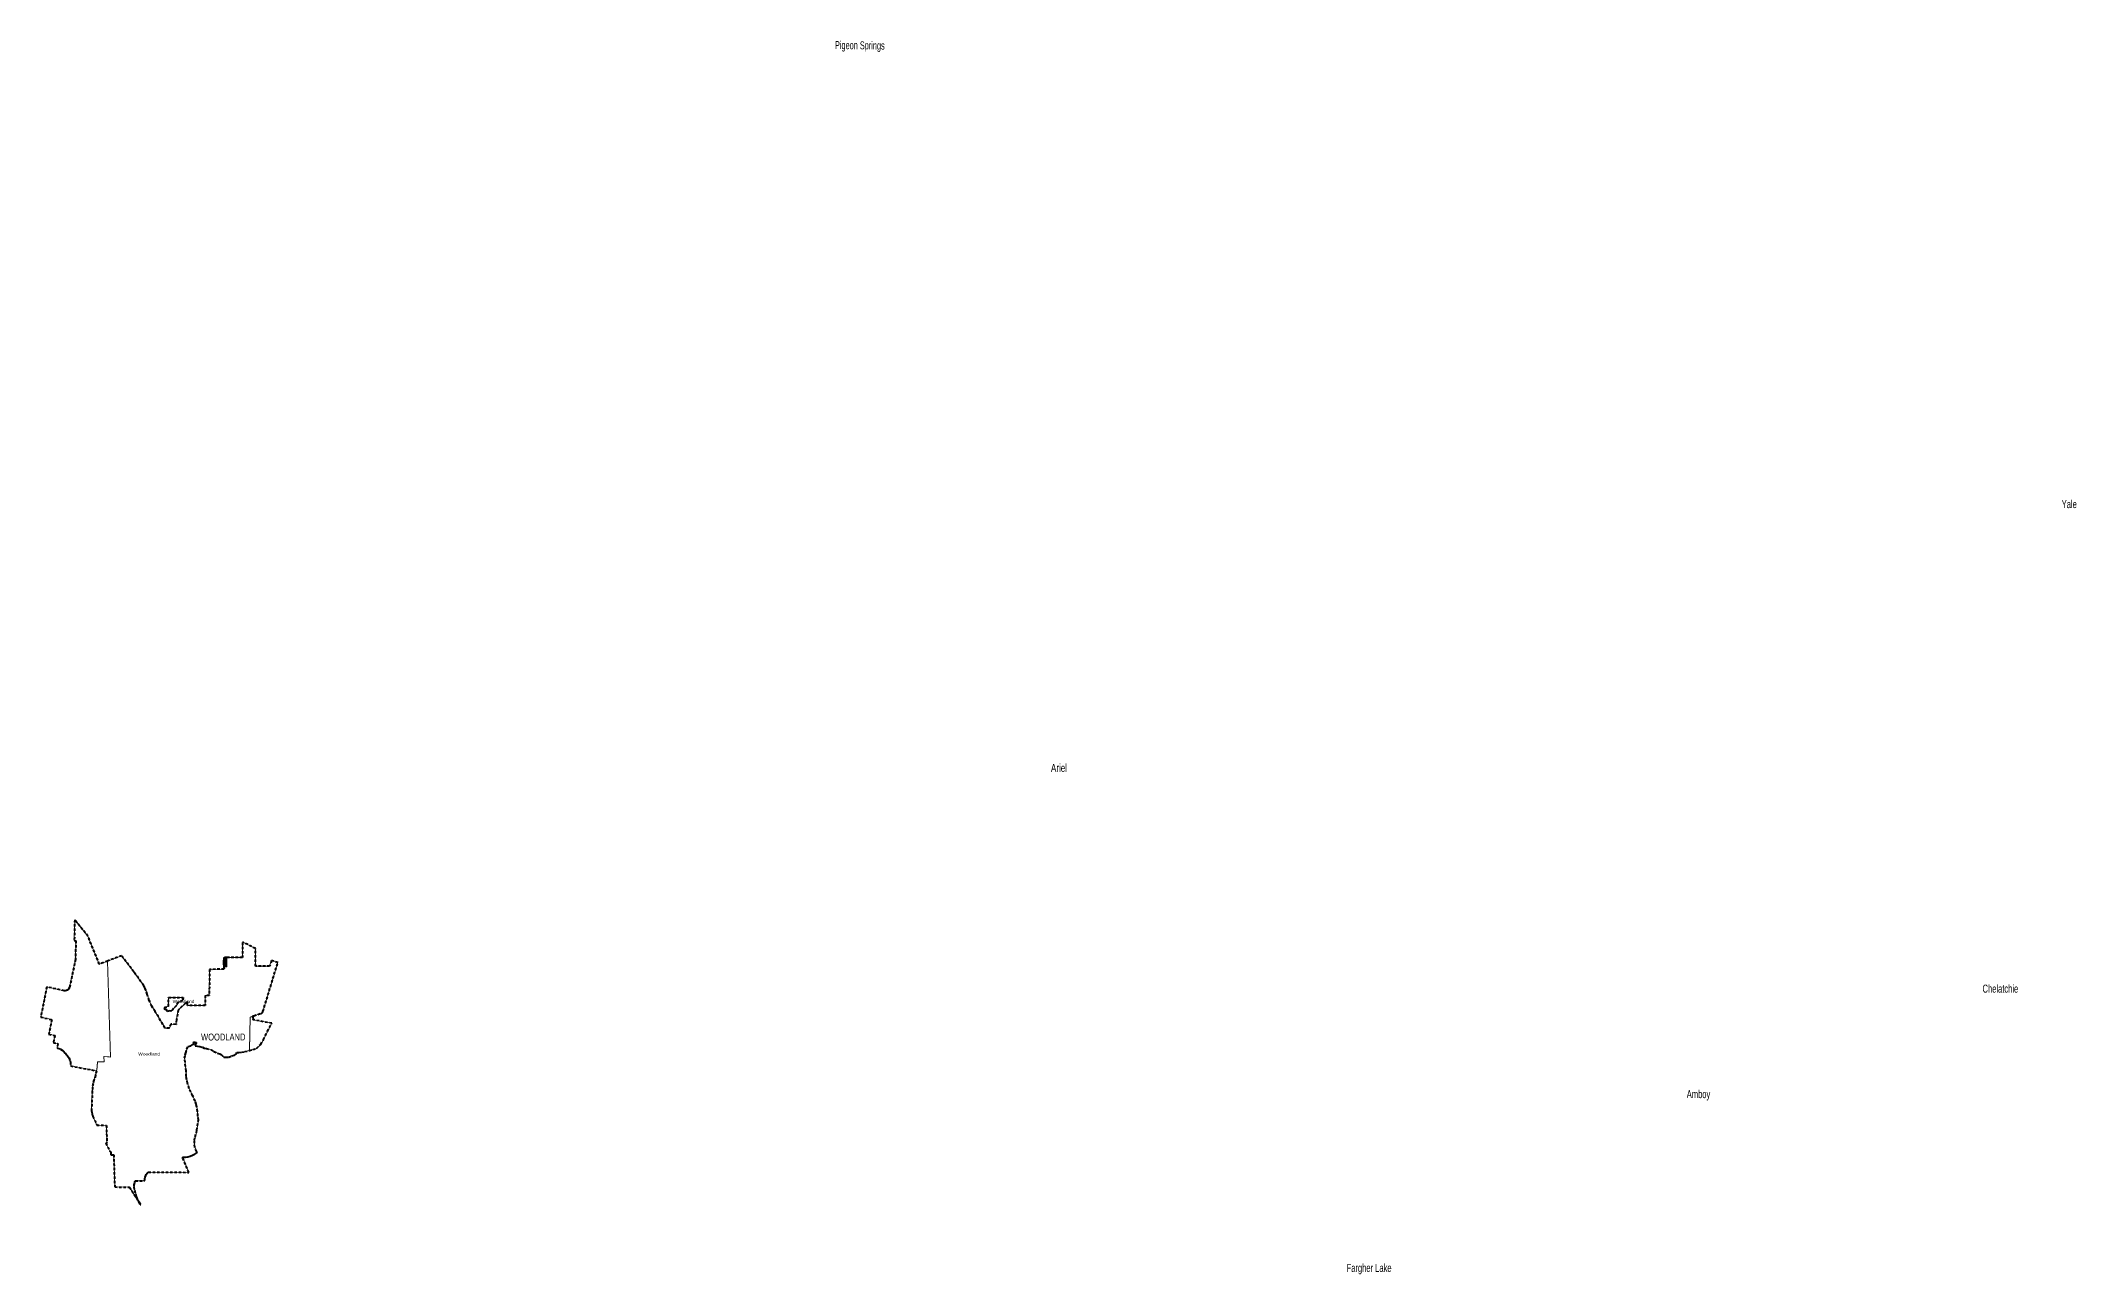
# Model space of a CAD drawing. Header units: feet. Extents: x -903180 to 1023491, y -707744 to 564635.
# Drawn here: x -450845 to -349162, y -587050 to -525387 of the extents above; entities that cross this region are included whole.
import ezdxf

# ---------------------------------------------------------------- set-up
doc = ezdxf.new("R2010")
doc.units = ezdxf.units.FT
doc.header["$LTSCALE"] = 80
doc.linetypes.add('SHORT_DASHED', pattern=[2.7, 1.5, -1.2])
doc.layers.add('13', color=7, linetype='SHORT_DASHED', lineweight=40)
doc.layers.add('58', color=7, linetype='Continuous', lineweight=13)
for name, color, linetype in [('14', 7, 'Continuous'), ('16', 7, 'Continuous'), ('36', 7, 'Continuous')]:
    doc.layers.add(name, color=color, linetype=linetype)

msp = doc.modelspace()

# ---------------------------------------------------------------- hatches: boundary and pattern name
at = {"layer": '58'}
msp.add_hatch(color=256, dxfattribs=at).paths.add_polyline_path([(-441685.9, -571208.58), (-441543.61, -571210.12), (-441543.94, -571687.6), (-441684.39, -571687.35), (-441692.72, -571641.06), (-441700.87, -571571.86), (-441700.87, -571571.86), (-441705.65, -571469.89), (-441704.37, -571388.24), (-441699.64, -571309.77)])

# ---------------------------------------------------------------- linework, layer by layer
at = {"layer": '13'}
for p, q in [((-449517.25, -572845.4), (-449563.53, -572866.24)), ((-441151, -576098.27), (-441051.33, -576023.69))]:
    msp.add_line(p, q, dxfattribs=at)
for points in [[(-441051.33, -576023.69), (-441056.9, -575997.48), (-441044.37, -575969.57), (-440947.95, -575967.27), (-440796.95, -575943.83), (-440643.9, -575918.43), (-440428.24, -575862.19), (-440411.98, -575857.95), (-440232.88, -575815.35), (-440059.9, -575757.96), (-439846.74, -575554.26), (-439717.94, -575320.92), (-439512.77, -574909.51), (-439293.64, -574498.69), (-440229.65, -574333.1), (-440206.13, -574255.59), (-440234.05, -574226.95), (-440260.51, -574149.77), (-440213.85, -574131.94), (-440195.07, -574125.72), (-439846.64, -574010.31), (-439834.68, -574006.35), (-439806.64, -573997.73), (-439802.25, -573996.17), (-439791.95, -573991.24), (-439782.22, -573985.27), (-439773.17, -573978.31), (-439764.89, -573970.44), (-439757.49, -573961.75), (-439752.84, -573954.97), (-439741.44, -573932.16), (-439736.24, -573914.97), (-438995.53, -571468.06), (-439312.91, -571369.22), (-439401.86, -571638.87), (-440116.96, -571653.2), (-440112.13, -570763.73), (-440707.33, -570469.27), (-440763.06, -570469.27), (-440767.09, -571210.67), (-441543.61, -571210.12), (-441685.9, -571208.58), (-441699.64, -571309.77), (-441704.37, -571388.24), (-441705.65, -571469.89), (-441700.87, -571571.86), (-441697.55, -571605.11), (-441690.76, -571658.13), (-441687.17, -571704.06), (-441684.61, -571749.22), (-441682.44, -571796.08), (-442400.75, -571808.56), (-442424, -573113.05), (-442621.8, -573106.57), (-442626.36, -573606.78), (-443511.97, -573611.12), (-443512.72, -573420.24), (-443612.35, -573492.8), (-443967.7, -573840.1), (-444060.28, -574320.65), (-444082.51, -574563.37), (-444345.14, -574538.61), (-444414.83, -574738.28), (-444622.29, -574739.15), (-445088.9, -573982.92), (-445100.48, -573964.14), (-445114.88, -573942.92), (-445131.99, -573917.68), (-445290.91, -573648.69), (-445420.83, -573364.56), (-445513.63, -573088.41), (-445521.3, -573065.59), (-445526.75, -573048.41), (-445579.31, -572882.82), (-445584.75, -572865.7), (-445590.96, -572842.82), (-445617.18, -572766.19), (-445651.39, -572692.47), (-445681.15, -572642.73), (-445693.33, -572622.36), (-445707.43, -572602.73), (-446166.13, -571964.02), (-446178.79, -571944.02), (-446194.06, -571924.02), (-446799.86, -571130.66), (-447500.23, -571388.9), (-447916.35, -571544.54), (-448480.96, -570144.12), (-449145.75, -569334.4), (-449167.11, -570370.72), (-449089.63, -570373.16), (-449106.67, -571309.78), (-449404.59, -572719.55), (-449452.47, -572789.84), (-449517.25, -572845.4)], [(-449563.53, -572866.24), (-449614.42, -572875.5), (-449674.58, -572875.5), (-450539.45, -572686.54), (-450845.02, -574192.19), (-450291.8, -574318.51), (-450435.9, -575047.89), (-450138.66, -575111.91), (-450209.94, -575471.97), (-449986.05, -575520.19), (-450028.17, -575732.92), (-449991.93, -575743.44), (-449861.6, -575793.04), (-449779, -575840.79), (-449744.12, -575866.51), (-449701.91, -575903.24), (-449612.88, -575996), (-449516.5, -576118.15), (-449459.6, -576200.8), (-449428.39, -576250.39), (-449376.99, -576378.96), (-449360.47, -576450.6), (-449346.9, -576634.69), (-448053.9, -576880.96), (-448098.35, -577069.28), (-448103.31, -577088.51), (-448110.11, -577109.28), (-448168.86, -577288.75), (-448175.35, -577308.56), (-448181.89, -577328.75), (-448185.55, -577340.05), (-448230.64, -577515.62), (-448257.13, -577694.93), (-448264.05, -577859.77), (-448264.79, -577879.77), (-448265.58, -577899.77), (-448302.69, -578837.77), (-448304.13, -578874.15), (-448303.71, -578877.77), (-448296.81, -578937.75), (-448274.95, -579042.08), (-448250.21, -579118.99), (-448242.73, -579142.24), (-448235.06, -579158.99), (-448036.46, -579592.64), (-447564.36, -579604.19), (-447531.66, -580498.6), (-447591.11, -580497.35), (-447374.13, -580921.3), (-447338.71, -580922.27), (-447335.08, -581053.01), (-447334.52, -581073.04), (-447315.92, -581073.44), (-447197.87, -581076.01), (-447144.63, -582685.26), (-446398.64, -582695.12), (-445871.23, -583564.93)], [(-445871.23, -583564.93), (-445868.74, -583564.93), (-445848.57, -583564.93), (-445862.57, -583544.69), (-445925.6, -583449.31), (-446010.93, -583272.99), (-446057.18, -583159.66), (-446110.15, -582969.85), (-446161.56, -582806.2), (-446173, -582653.3), (-446172.77, -582651.36), (-446172.58, -582644.43), (-446169.2, -582584.73), (-446161.31, -582522.78), (-446144.42, -582446.19), (-446130.67, -582395.23), (-446123.88, -582370.09), (-446105.27, -582370.32), (-445675.59, -582375.56), (-445654.54, -582375.81), (-445651.87, -582355.8), (-445647.71, -582324.55), (-445636.44, -582258.09), (-445621.8, -582189.39), (-445594.77, -582111.67), (-445566.61, -582053.1), (-445523.81, -581995.66), (-445491.68, -581956.54), (-445475.24, -581936.52), (-445453.06, -581936.72), (-443444.15, -581954.41), (-443746.33, -581227.51), (-443759.15, -581196.65), (-443734.64, -581195.41), (-443616.32, -581189.43), (-443493.6, -581170.22), (-443373.56, -581138.3), (-443257.52, -581094), (-443146.74, -581037.81), (-443042.44, -580970.36), (-443028.02, -580959.75), (-443056.64, -580902.47), (-443145.44, -580693.95), (-443158.16, -580498.83), (-443157.48, -580342.13), (-443128.42, -580169.85), (-443060.74, -579970.14), (-443040.54, -579845.93), (-443000.72, -579631.66), (-442957.31, -579325.03), (-442984.22, -579137.69), (-443010.41, -578908.18), (-443042.69, -578682.58), (-443078.52, -578547.33), (-443120.07, -578393.89), (-443257.88, -578116.19), (-443343.1, -577933.84), (-443422.58, -577767.68), (-443502.25, -577495.02), (-443547.33, -577313.4), (-443576.76, -577156.16), (-443580, -576876.83), (-443612.59, -576669.3), (-443626.83, -576446.03), (-443653.57, -576248.66), (-443626.9, -576098.44), (-443596.7, -575976.42), (-443533.34, -575794.71), (-443474.93, -575667.16), (-443341.75, -575629.35), (-443231.97, -575550.93), (-443152.93, -575508.14), (-443176.71, -575489.63), (-443224.5, -575466.68), (-443209.97, -575438.81), (-443139.71, -575440.06), (-443067.72, -575457.41), (-443072.59, -575507.56), (-443113.78, -575567.1), (-443132.77, -575621.01), (-443010.66, -575643.27), (-442894.54, -575663.42), (-442764.58, -575695.87), (-442673.06, -575745.72), (-442550.96, -575767.98), (-442329.23, -575836.22), (-442188.05, -575917.08), (-442008.69, -575996.62), (-441886.79, -576030.94), (-441823.07, -576062.21), (-441698.98, -576203.05), (-441572.41, -576199.27), (-441439.95, -576203.64), (-441285.94, -576121.99), (-441151, -576098.27)]]:
    msp.add_lwpolyline(points, dxfattribs=at)
msp.add_lwpolyline([(-443726.98, -573215.75), (-443753.59, -573356.49), (-443966.31, -573468.75), (-444059.17, -573606.38), (-444303.96, -573886.67), (-444384.17, -573901.3), (-444394.31, -573875.13), (-444508.37, -573914.57), (-444557.2, -573804.67), (-444619.88, -573829.26), (-444654.24, -573701.88), (-444462.08, -573657.58), (-444452, -573208.63)], close=True, dxfattribs=at)
at = {"layer": '58'}
for points in [[(-447916.35, -571544.54), (-447500.23, -571388.9), (-447349.55, -576194.06), (-447670.25, -576157.54), (-447690.46, -576155.57), (-447680.38, -576431.23), (-447875.46, -576432.85), (-448002.6, -576437.98), (-448021.44, -576682.6), (-448053.9, -576880.96), (-449346.9, -576634.69), (-449360.47, -576450.6), (-449376.99, -576378.96), (-449428.39, -576250.39), (-449459.6, -576200.8), (-449516.5, -576118.15), (-449612.88, -575996), (-449701.91, -575903.24), (-449779, -575840.79), (-449861.6, -575793.04), (-449991.93, -575743.44), (-450028.17, -575732.92), (-450028.17, -575732.92), (-449986.05, -575520.19), (-450209.94, -575471.97), (-450138.66, -575111.91), (-450435.9, -575047.89), (-450291.8, -574318.51), (-450845.02, -574192.19), (-450539.45, -572686.54), (-449674.58, -572875.5), (-449614.42, -572875.5), (-449563.53, -572866.24), (-449517.25, -572845.4), (-449452.47, -572789.84), (-449404.59, -572719.55), (-449106.67, -571309.78), (-449089.63, -570373.16), (-449167.11, -570370.72), (-449145.75, -569334.4), (-448480.96, -570144.12)], [(-441685.9, -571208.58), (-441543.61, -571210.12), (-441543.94, -571687.6), (-441684.39, -571687.35), (-441692.72, -571641.06), (-441700.87, -571571.86), (-441700.87, -571571.86), (-441705.65, -571469.89), (-441704.37, -571388.24), (-441699.64, -571309.77)], [(-443726.98, -573215.75), (-443753.59, -573356.49), (-443966.31, -573468.75), (-444059.17, -573606.38), (-444303.96, -573886.67), (-444384.17, -573901.3), (-444394.31, -573875.13), (-444508.37, -573914.57), (-444557.2, -573804.67), (-444619.88, -573829.26), (-444654.24, -573701.88), (-444462.08, -573657.58), (-444452, -573208.63)], [(-440379.31, -574195.14), (-440260.51, -574149.77), (-440234.05, -574226.95), (-440206.13, -574255.59), (-440229.65, -574333.1), (-439293.64, -574498.69), (-439512.77, -574909.51), (-439717.94, -575320.92), (-439846.74, -575554.26), (-440059.9, -575757.96), (-440232.88, -575815.35), (-440411.98, -575857.95)]]:
    msp.add_lwpolyline(points, close=True, dxfattribs=at)
for points in [[(-440643.9, -575918.43), (-440428.24, -575862.19), (-440411.98, -575857.95), (-440411.28, -575822.19), (-440379.31, -574195.14), (-440235.07, -574140.05), (-440213.85, -574131.94), (-440195.07, -574125.72), (-439846.64, -574010.31), (-439834.68, -574006.35), (-439806.64, -573997.73), (-439802.25, -573996.17), (-439791.95, -573991.24), (-439782.22, -573985.27), (-439773.17, -573978.31), (-439764.89, -573970.44), (-439757.49, -573961.75), (-439752.84, -573954.97), (-439741.44, -573932.16), (-439736.24, -573914.97), (-438995.53, -571468.06), (-439312.91, -571369.22), (-439401.86, -571638.87), (-440116.96, -571653.2), (-440112.13, -570763.73), (-440707.33, -570469.27), (-440763.06, -570469.27), (-440767.09, -571210.67), (-441543.61, -571210.12), (-441543.94, -571687.6), (-441684.39, -571687.35), (-441686.66, -571796.15), (-442400.75, -571808.56), (-442424, -573113.05), (-442621.8, -573106.57), (-442626.36, -573606.78), (-443511.97, -573611.12), (-443512.72, -573420.24), (-443612.35, -573492.8), (-443967.7, -573840.1), (-444060.28, -574320.65), (-444082.51, -574563.37), (-444345.14, -574538.61), (-444414.83, -574738.28), (-444622.29, -574739.15), (-445088.9, -573982.92), (-445100.48, -573964.14), (-445114.88, -573942.92), (-445131.99, -573917.68), (-445290.91, -573648.69), (-445420.83, -573364.56), (-445513.63, -573088.41), (-445521.3, -573065.59), (-445526.75, -573048.41), (-445579.31, -572882.82), (-445584.75, -572865.7), (-445590.96, -572842.82), (-445617.18, -572766.19), (-445651.39, -572692.47), (-445681.15, -572642.73), (-445693.33, -572622.36), (-445707.43, -572602.73), (-446166.13, -571964.02), (-446178.79, -571944.02), (-446194.06, -571924.02), (-446799.86, -571130.66), (-447500.23, -571388.9), (-447349.55, -576194.06), (-447427.15, -576181.2), (-447670.25, -576157.54), (-447690.46, -576155.57), (-447689.52, -576181.21), (-447681.12, -576410.69), (-447680.38, -576431.23), (-447719.23, -576430.12), (-447769.14, -576428.7), (-447983.15, -576437.2), (-448002.6, -576437.98), (-448005.16, -576463.44), (-448018.45, -576595.76), (-448020.41, -576615.25), (-448021.8, -576635.76), (-448026.97, -576711.79), (-448055.26, -576902.12), (-448098.35, -577069.28), (-448103.31, -577088.51), (-448110.11, -577109.28), (-448168.86, -577288.75), (-448175.35, -577308.56), (-448181.89, -577328.75), (-448185.55, -577340.05), (-448230.64, -577515.62), (-448257.13, -577694.93), (-448264.05, -577859.77), (-448264.79, -577879.77), (-448265.58, -577899.77), (-448302.69, -578837.77), (-448304.13, -578874.15), (-448303.71, -578877.77), (-448296.81, -578937.75), (-448274.95, -579042.08)], [(-445871.23, -583564.93), (-445868.74, -583564.93), (-445848.57, -583564.93), (-445862.57, -583544.69), (-445925.6, -583449.31), (-446010.93, -583272.99), (-446057.18, -583159.66), (-446110.15, -582969.85), (-446161.56, -582806.2), (-446173, -582653.3), (-446172.77, -582651.36), (-446172.58, -582644.43), (-446169.2, -582584.73), (-446161.31, -582522.78), (-446144.42, -582446.19), (-446130.67, -582395.23), (-446123.88, -582370.09), (-446105.27, -582370.32), (-445675.59, -582375.56), (-445654.54, -582375.81), (-445651.87, -582355.8), (-445647.71, -582324.55), (-445636.44, -582258.09), (-445621.8, -582189.39), (-445594.77, -582111.67), (-445566.61, -582053.1), (-445523.81, -581995.66), (-445491.68, -581956.54), (-445475.24, -581936.52), (-445453.06, -581936.72), (-443444.15, -581954.41), (-443746.33, -581227.51), (-443759.15, -581196.65), (-443734.64, -581195.41), (-443616.32, -581189.43), (-443493.6, -581170.22), (-443373.56, -581138.3), (-443257.52, -581094), (-443146.74, -581037.81), (-443042.44, -580970.36), (-443028.02, -580959.75), (-443056.64, -580902.47), (-443145.44, -580693.95), (-443158.16, -580498.83), (-443157.48, -580342.13), (-443128.42, -580169.85), (-443060.74, -579970.14), (-443040.54, -579845.93), (-443000.72, -579631.66), (-442957.31, -579325.03), (-442984.22, -579137.69), (-443010.41, -578908.18), (-443042.69, -578682.58), (-443078.52, -578547.33), (-443120.07, -578393.89), (-443257.88, -578116.19), (-443343.1, -577933.84), (-443422.58, -577767.68), (-443502.25, -577495.02), (-443547.33, -577313.4), (-443576.76, -577156.16), (-443580, -576876.83), (-443612.59, -576669.3), (-443626.83, -576446.03), (-443653.57, -576248.66), (-443626.9, -576098.44), (-443596.7, -575976.42), (-443533.34, -575794.71), (-443474.93, -575667.16), (-443341.75, -575629.35), (-443231.97, -575550.93), (-443152.93, -575508.14), (-443176.71, -575489.63), (-443224.5, -575466.68), (-443209.97, -575438.81), (-443139.71, -575440.06), (-443067.72, -575457.41), (-443072.59, -575507.56), (-443113.78, -575567.1), (-443132.77, -575621.01), (-443010.66, -575643.27), (-442894.54, -575663.42), (-442764.58, -575695.87), (-442673.06, -575745.72), (-442550.96, -575767.98), (-442329.23, -575836.22), (-442188.05, -575917.08), (-442008.69, -575996.62), (-441886.79, -576030.94), (-441823.07, -576062.21), (-441698.98, -576203.05), (-441572.41, -576199.27), (-441439.95, -576203.64), (-441285.94, -576121.99), (-441151, -576098.27), (-441051.33, -576023.69), (-441056.9, -575997.48), (-441044.37, -575969.57), (-440947.95, -575967.27), (-440796.95, -575943.83), (-440643.9, -575918.43)], [(-448274.95, -579042.08), (-448250.21, -579118.99), (-448242.73, -579142.24), (-448235.06, -579158.99), (-448036.46, -579592.64), (-447564.36, -579604.19), (-447531.66, -580498.6), (-447591.11, -580497.35), (-447374.13, -580921.3), (-447338.71, -580922.27), (-447335.08, -581053.01), (-447334.52, -581073.04), (-447315.92, -581073.44), (-447197.87, -581076.01), (-447144.63, -582685.26), (-446398.64, -582695.12), (-445871.23, -583564.93)]]:
    msp.add_lwpolyline(points, dxfattribs=at)

# ---------------------------------------------------------------- texts
at = {"layer": '14', "width": 0.75}
msp.add_text('WOODLAND', height=345.6, dxfattribs=at).set_placement((-442831.04, -575362.5))
at = {"layer": '16', "width": 0.6}
msp.add_text('Pigeon Springs', height=400, rotation=359.37, dxfattribs=at).set_placement((-411150.67, -525805.97))
at = {"layer": '16'}
for s, width, p in [('Yale', 0.65, (-349842.55, -548750.97)), ('Ariel', 0.75, (-400356, -561937.43)), ('Chelatchie', 0.65, (-353798.81, -572970.7)), ('Amboy', 0.65, (-368580.52, -578243.25)), ('Fargher Lake', 0.65, (-385581.03, -586929.11))]:
    msp.add_text(s, height=400, dxfattribs=dict(at, width=width)).set_placement(p)
at = {"layer": '36', "width": 1.15}
for p in [(-444250.72, -573487.84), (-445969.25, -576114.08)]:
    msp.add_text('Woodland', height=157.5, dxfattribs=at).set_placement(p)

doc.saveas('drawing.dxf')
